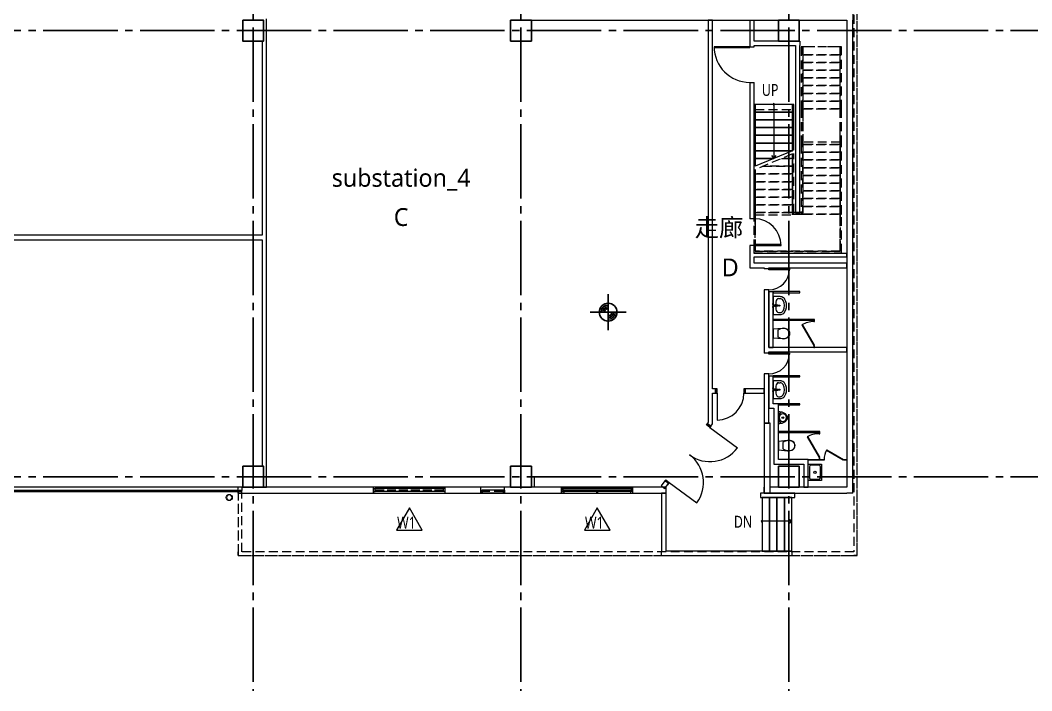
# Model space of a CAD drawing. Header units: millimetres. Extents: x -960 to 41501, y -1010 to 11880.
# Drawn here: x 23577 to 26976, y -720 to 1535 of the extents above; entities that cross this region are included whole.
import ezdxf
from ezdxf.enums import TextEntityAlignment as Align

# ---------------------------------------------------------------- set-up
doc = ezdxf.new("R2010")
doc.units = ezdxf.units.MM
doc.header["$LTSCALE"] = 100
for name, pattern in [('X-S-FAB-L10$0$COL-CEN-LIN', [3.25, 2.5, -0.25, 0.25, -0.25]), ('X-S-FAB-L10$0$HIDDEN', [0.4, 0.3, -0.1]), ('X-S-FAB-L10$0$JJP_虛線(退縮線、投影線、地下室範圍、非屬本工程、圖面分區)', [0.45, 0.3, -0.15]), ('X-S-FAB-L10$0$虛線', [0.846667, 0.423333, -0.423333])]:
    doc.linetypes.add(name, pattern=pattern)
for name, color, linetype in [('X-S-FAB-L10$0$0-DIM-INT', 8, 'Continuous'), ('X-S-FAB-L10$0$0-DIM-TXT', 8, 'Continuous'), ('X-S-FAB-L10$0$A-OBJE-MEP', 8, 'Continuous'), ('X-S-FAB-L10$0$A-OBJE-TOIL.3D', 8, 'Continuous'), ('X-S-FAB-L10$0$A-STRS', 8, 'Continuous'), ('X-S-FAB-L10$0$A-TEXT', 8, 'Continuous'), ('X-S-FAB-L10$0$A-WALL-EX', 8, 'Continuous'), ('X-S-FAB-L10$0$A-WALL-IN', 8, 'Continuous'), ('X-S-FAB-L10$0$A-WALL-IN.200K', 8, 'Continuous'), ('X-S-FAB-L10$0$A-WALL-IN.200K拆除', 8, 'Continuous'), ('X-S-FAB-L10$0$A-ZONE.200K', 8, 'Continuous'), ('X-S-FAB-L10$0$BLOCK', 8, 'Continuous'), ('X-S-FAB-L10$0$CCL', 8, 'X-S-FAB-L10$0$COL-CEN-LIN'), ('X-S-FAB-L10$0$COL-S', 8, 'Continuous'), ('X-S-FAB-L10$0$Door', 8, 'Continuous'), ('X-S-FAB-L10$0$S-WALL', 8, 'Continuous'), ('X-S-FAB-L10$0$W label', 8, 'Continuous'), ('X-S-FAB-L10$0$Window', 8, 'Continuous')]:
    doc.layers.add(name, color=color, linetype=linetype)
doc.styles.add('X-S-FAB-L10$0$CHINA', font='simplex.shx', dxfattribs={"width": 0.75, "bigfont": 'chineset.shx'})
doc.styles.add('X-S-FAB-L10$0$Standard', font='', dxfattribs={"width": 0.8})
doc.styles.add('X-S-FAB-L10$0$TG_NOTE_TEXT', font='simplex.shx', dxfattribs={"width": 0.75, "bigfont": 'chineset.shx'})
doc.styles.get('X-S-FAB-L10$0$Standard').set_extended_font_data('Microsoft JhengHei')

# ---------------------------------------------------------------- blocks, each defined once
blk = doc.blocks.new('X-S-FAB-L10$0$FAB2-L05')
at = {"layer": 'X-S-FAB-L10$0$CCL'}
for p, q in [((-1800, 11005), (-1800, 0)), ((-900, 11005), (-900, 0)), ((0, 11005), (0, 0)), ((-26880, 2220), (1210, 2220)), ((-26880, 720), (1210, 720))]:
    blk.add_line(p, q, dxfattribs=at)
at = {"layer": 'X-S-FAB-L10$0$COL-S'}
for points in [[(-1835, 2255), (-1765, 2255), (-1765, 2185), (-1835, 2185)], [(-935, 2255), (-865, 2255), (-865, 2185), (-935, 2185)], [(-35, 2255), (35, 2255), (35, 2185), (-35, 2185)], [(-1835, 755), (-1765, 755), (-1765, 685), (-1835, 685)], [(-935, 755), (-865, 755), (-865, 685), (-935, 685)], [(-35, 755), (35, 755), (35, 685), (-35, 685)]]:
    blk.add_lwpolyline(points, close=True, dxfattribs=at)
blk = doc.blocks.new('X-S-FAB-L10$0$substation_4__房間編號__42_1', base_point=(25222.7, 283.3))
at = {"layer": 'X-S-FAB-L10$0$A-ZONE.200K', "color": 154, "lineweight": 0, "style": 'X-S-FAB-L10$0$Standard'}
for tag, p in [('DUMMY_849', (25088.5, 1057.1)), ('ROOM_NAME', (24857.3, 1035)), ('DUMMY_850', (24831.4, 927.4)), ('DUMMY_851', (24857.3, 903.1))]:
    blk.add_attdef(tag, text='', height=60, dxfattribs=at).set_placement(p, align=Align.TOP_CENTER)
blk = doc.blocks.new('X-S-FAB-L10$0$走廊__房間編號__48_1', base_point=(25992.4, 536.3))
at = {"layer": 'X-S-FAB-L10$0$A-ZONE.200K', "color": 4, "lineweight": 0, "style": 'X-S-FAB-L10$0$Standard'}
for tag, p in [('DUMMY_849', (26041, 887.7)), ('ROOM_NAME', (25963.2, 867.8)), ('DUMMY_850', (25933.9, 757.9)), ('DUMMY_851', (25963.2, 733.6))]:
    blk.add_attdef(tag, text='', height=60, dxfattribs=at).set_placement(p, align=Align.TOP_CENTER)
blk = doc.blocks.new('X-S-FAB-L10$0$萬用門(22改)-REVISED[4]_1')
at = {"layer": 'X-S-FAB-L10$0$Door', "color": 4, "lineweight": 0}
for p, q in [((26029, 1446), (25909, 1446)), ((25909, 1446), (25909, 1443)), ((25909, 1443), (26029, 1443)), ((26029, 1443), (26029, 1446)), ((26029, 1446), (26044, 1446)), ((26029, 1326), (26044, 1326))]:
    blk.add_line(p, q, dxfattribs=at)
blk.add_arc((26029, 1446), 120, 180, 270, dxfattribs=at)
blk = doc.blocks.new('X-S-FAB-L10$0$萬用門(22改)-REVISED[5]_1')
at = {"layer": 'X-S-FAB-L10$0$Door', "color": 4, "lineweight": 0}
for p, q in [((26044, 867.5), (26029, 867.5)), ((26044, 777.5), (26029, 777.5)), ((26134, 780.5), (26044, 780.5)), ((26044, 780.5), (26044, 777.5)), ((26044, 777.5), (26134, 777.5)), ((26134, 777.5), (26134, 780.5))]:
    blk.add_line(p, q, dxfattribs=at)
blk.add_arc((26044, 777.5), 90, 0, 90, dxfattribs=at)
blk = doc.blocks.new('X-S-FAB-L10$0$萬用門(22改)-REVISED[6]_1')
at = {"layer": 'X-S-FAB-L10$0$Door', "color": 4, "lineweight": 0}
for p, q in [((26092.5, 698.5), (26077.5, 698.5)), ((26092.5, 698.5), (26162.5, 698.5)), ((26092.5, 695.5), (26092.5, 698.5)), ((26162.5, 695.5), (26092.5, 695.5)), ((26162.5, 698.5), (26162.5, 695.5)), ((26092.5, 628.5), (26077.5, 628.5))]:
    blk.add_line(p, q, dxfattribs=at)
blk.add_arc((26092.5, 698.5), 70, 270, 0, dxfattribs=at)
blk = doc.blocks.new('X-S-FAB-L10$0$萬用門(22改)-REVISED[7]_1')
at = {"layer": 'X-S-FAB-L10$0$Door', "color": 4, "lineweight": 0}
for p, q in [((26092.5, 415.5), (26077.5, 415.5)), ((26092.5, 415.5), (26162.5, 415.5)), ((26092.5, 412.5), (26092.5, 415.5)), ((26162.5, 412.5), (26092.5, 412.5)), ((26162.5, 415.5), (26162.5, 412.5)), ((26092.5, 345.5), (26077.5, 345.5))]:
    blk.add_line(p, q, dxfattribs=at)
blk.add_arc((26092.5, 415.5), 70, 270, 0, dxfattribs=at)
blk = doc.blocks.new('X-S-FAB-L10$0$2扇滑動窗 24[11]_1')
at = {"layer": 'X-S-FAB-L10$0$Window', "color": 8, "lineweight": 0}
for p, q in [((25396.25, -35), (25636.25, -35)), ((25396.25, -55), (25636.25, -55)), ((25513.75, -45), (25404.75, -45)), ((25404.75, -55), (25513.75, -55)), ((25627.75, -45), (25518.75, -45)), ((25518.75, -55), (25627.75, -55))]:
    blk.add_line(p, q, dxfattribs=at)
at = {"layer": 'X-S-FAB-L10$0$Window', "color": 1, "lineweight": 0}
for p, q in [((25396.25, -45), (25396.25, -35)), ((25396.25, -55), (25396.25, -45)), ((25396.25, -55), (25396.25, -45)), ((25636.25, -45), (25636.25, -35)), ((25636.25, -55), (25636.25, -45)), ((25636.25, -55), (25636.25, -45))]:
    blk.add_line(p, q, dxfattribs=at)
at = {"layer": 'X-S-FAB-L10$0$Window', "color": 4, "lineweight": 0}
for p, q in [((25404.75, -45), (25396.25, -45)), ((25396.25, -55), (25404.75, -55)), ((25404.75, -55), (25404.75, -45)), ((25518.75, -45), (25513.75, -45)), ((25513.75, -45), (25513.75, -55)), ((25518.75, -45), (25513.75, -45)), ((25513.75, -55), (25518.75, -55)), ((25513.75, -55), (25518.75, -55)), ((25518.75, -55), (25518.75, -45)), ((25636.25, -45), (25627.75, -45)), ((25627.75, -45), (25627.75, -55)), ((25627.75, -55), (25636.25, -55))]:
    blk.add_line(p, q, dxfattribs=at)
blk = doc.blocks.new('X-S-FAB-L10$0$通用_百葉窗[12]_1')
at = {"layer": 'X-S-FAB-L10$0$Window', "color": 12, "lineweight": 0}
for p, q in [((25125, -45), (25125, -55)), ((25125, -45), (25130, -45)), ((25125, -55), (25130, -55)), ((25200, -45), (25130, -45)), ((25130, -45), (25130, -55)), ((25200, -55), (25130, -55)), ((25200, -45), (25200, -55)), ((25205, -45), (25200, -45)), ((25205, -55), (25200, -55)), ((25205, -45), (25205, -55))]:
    blk.add_line(p, q, dxfattribs=at)
at = {"layer": 'X-S-FAB-L10$0$Window', "color": 12, "linetype": 'X-S-FAB-L10$0$JJP_虛線(退縮線、投影線、地下室範圍、非屬本工程、圖面分區)', "lineweight": 0}
blk.add_line((25200, -50), (25130, -50), dxfattribs=at)
blk = doc.blocks.new('X-S-FAB-L10$0$水標記 24[44]_1', base_point=(24885, -55))
at = {"layer": 'X-S-FAB-L10$0$W label', "color": 1, "lineweight": 0, "flags": 128}
blk.add_lwpolyline([(24841.7, -180), (24928.3, -180), (24885, -105)], close=True, dxfattribs=at)
at = {"layer": 'X-S-FAB-L10$0$W label', "color": 6, "lineweight": 0, "insert": (24843.8, -175), "char_height": 40, "attachment_point": 7, "style": 'X-S-FAB-L10$0$Standard'}
blk.add_mtext('\\A1;{\\pql;\\pt0;\\fMicrosoft JhengHei|b0|i0|c136|p34;W1\\fMicrosoft JhengHei|b0|i0|c136|p34;\\fMicrosoft JhengHei|b0|i0|c136|p34;\\fMicrosoft JhengHei|b0|i0|c136|p34;}', dxfattribs=at)
blk = doc.blocks.new('X-S-FAB-L10$0$通用_百葉窗[13]_1')
at = {"layer": 'X-S-FAB-L10$0$Window', "color": 1, "lineweight": 0}
for p, q in [((24765, -50), (24765, -40)), ((24765, -40), (24770, -40)), ((24765, -50), (24770, -50)), ((25000, -40), (24770, -40)), ((24770, -50), (24770, -40)), ((25000, -50), (24770, -50)), ((25000, -50), (25000, -40)), ((25005, -40), (25000, -40)), ((25005, -50), (25000, -50)), ((25005, -50), (25005, -40))]:
    blk.add_line(p, q, dxfattribs=at)
at = {"layer": 'X-S-FAB-L10$0$Window', "color": 1, "linetype": 'X-S-FAB-L10$0$HIDDEN', "lineweight": 0}
blk.add_line((25000, -45), (24770, -45), dxfattribs=at)
at = {"layer": 'X-S-FAB-L10$0$W label', "color": 1, "lineweight": 0}
blk.add_blockref('X-S-FAB-L10$0$水標記 24[44]_1', (24885, -55), dxfattribs=at)
blk = doc.blocks.new('X-S-FAB-L10$0$水標記 24[45]_1', base_point=(25516.2, -55))
at = {"layer": 'X-S-FAB-L10$0$W label', "color": 1, "lineweight": 0, "flags": 128}
blk.add_lwpolyline([(25472.9, -180), (25559.6, -180), (25516.2, -105)], close=True, dxfattribs=at)
at = {"layer": 'X-S-FAB-L10$0$W label', "color": 6, "lineweight": 0, "insert": (25475.1, -175), "char_height": 40, "attachment_point": 7, "style": 'X-S-FAB-L10$0$Standard'}
blk.add_mtext('\\A1;{\\pql;\\pt0;\\fMicrosoft JhengHei|b0|i0|c136|p34;W1\\fMicrosoft JhengHei|b0|i0|c136|p34;\\fMicrosoft JhengHei|b0|i0|c136|p34;\\fMicrosoft JhengHei|b0|i0|c136|p34;}', dxfattribs=at)
blk = doc.blocks.new('X-S-FAB-L10$0$通用_百葉窗[14]_1')
at = {"layer": 'X-S-FAB-L10$0$Window', "color": 1, "lineweight": 0}
for p, q in [((25396.25, -50), (25396.25, -40)), ((25396.25, -40), (25401.25, -40)), ((25396.25, -50), (25401.25, -50)), ((25631.25, -40), (25401.25, -40)), ((25401.25, -50), (25401.25, -40)), ((25631.25, -50), (25401.25, -50)), ((25631.25, -50), (25631.25, -40)), ((25636.25, -40), (25631.25, -40)), ((25636.25, -50), (25631.25, -50)), ((25636.25, -50), (25636.25, -40))]:
    blk.add_line(p, q, dxfattribs=at)
at = {"layer": 'X-S-FAB-L10$0$Window', "color": 1, "linetype": 'X-S-FAB-L10$0$HIDDEN', "lineweight": 0}
blk.add_line((25631.25, -45), (25401.25, -45), dxfattribs=at)
at = {"layer": 'X-S-FAB-L10$0$W label', "color": 1, "lineweight": 0}
blk.add_blockref('X-S-FAB-L10$0$水標記 24[45]_1', (25516.25, -55), dxfattribs=at)
blk = doc.blocks.new('X-S-FAB-L10$0$金屬雙門 24[48]_1')
at = {"layer": 'X-S-FAB-L10$0$Door', "lineweight": 0}
for p, q in [((25883.1, 174.4), (25886, 178.5)), ((25895.1, 165.5), (25883.1, 174.4)), ((25886, 178.5), (25888.6, 181.9)), ((25886, 178.5), (25888.6, 181.9)), ((25886, 178.5), (25898.1, 169.5)), ((25898.1, 169.5), (25886, 178.5)), ((25898.1, 169.5), (25886, 178.5)), ((25898.1, 169.5), (25900.6, 173)), ((25898.1, 169.5), (25900.6, 173)), ((25898.1, 169.5), (25895.1, 165.5)), ((25895.1, 165.5), (25987.6, 97.1)), ((25743.3, -14.5), (25740.8, -18)), ((25743.3, -14.5), (25740.8, -18)), ((25743.3, -14.5), (25746.3, -10.5)), ((25755.4, -23.4), (25743.3, -14.5)), ((25755.4, -23.4), (25743.3, -14.5)), ((25755.4, -23.4), (25743.3, -14.5)), ((25746.3, -10.5), (25758.4, -19.4)), ((25755.4, -23.4), (25752.8, -26.9)), ((25755.4, -23.4), (25752.8, -26.9)), ((25758.4, -19.4), (25755.4, -23.4)), ((25758.4, -19.4), (25850.8, -87.8))]:
    blk.add_line(p, q, dxfattribs=at)
for centre, start, end in [((25895.1, 165.5), 233.5158, 323.5158), ((25758.4, -19.4), 323.5158, 53.5158)]:
    blk.add_arc(centre, 115, start, end, dxfattribs=at)
blk = doc.blocks.new('X-S-FAB-L10')
at = {"layer": 'X-S-FAB-L10$0$0-DIM-INT'}
for p, q in [((25553, 613.2), (25553, 493.2)), ((25493, 553.2), (25613, 553.2))]:
    blk.add_line(p, q, dxfattribs=at)
blk.add_circle((25553, 553.2), 30, dxfattribs=at)
for radius, start, end in [(24, 90, 180), (18, 90, 180), (12, 90, 180), (24, 270, 0), (18, 270, 0), (12, 270, 0)]:
    blk.add_arc((25553, 553.2), radius, start, end, dxfattribs=at)
at = {"layer": 'X-S-FAB-L10$0$A-OBJE-MEP', "lineweight": 0, "flags": 128}
blk.add_lwpolyline([(24289.5, -70, 1), (24270.5, -70, 1)], format="xyb", close=True, dxfattribs=at)
at = {"layer": 'X-S-FAB-L10$0$A-OBJE-MEP', "lineweight": 0}
blk.add_circle((24280, -70), 10, dxfattribs=at)
at = {"layer": 'X-S-FAB-L10$0$A-OBJE-TOIL.3D', "lineweight": 0}
for p, q in [((26116.7, 587.4), (26116.7, 563.6)), ((26125.8, 599), (26130.4, 599)), ((26115.7, 576.9), (26117.2, 576.9)), ((26115.7, 574.1), (26115.7, 576.9)), ((26117.2, 574.1), (26115.7, 574.1)), ((26125.8, 552), (26130.4, 552)), ((26122.6, 492.4), (26122.6, 481.5)), ((26122.6, 481.5), (26122.6, 470.6)), ((26125.8, 316), (26130.4, 316)), ((26115.7, 293.9), (26117.2, 293.9)), ((26115.7, 291.1), (26115.7, 293.9)), ((26117.2, 291.1), (26115.7, 291.1)), ((26116.7, 304.4), (26116.7, 280.6)), ((26125.8, 269), (26130.4, 269)), ((26140.1, 115.4), (26140.1, 104.5)), ((26140.1, 104.5), (26140.1, 93.6)), ((26261, 38.5), (26234, 38.5)), ((26229, 33.5), (26229, -3.5)), ((26266, -3.5), (26266, 33.5)), ((26234, -8.5), (26261, -8.5))]:
    blk.add_line(p, q, dxfattribs=at)
at = {"layer": 'X-S-FAB-L10$0$A-OBJE-TOIL.3D', "lineweight": 0, "flags": 128}
for points in [[(26092.5, 622.5), (26107.5, 622.5)], [(26092.5, 622.5), (26092.5, 434.5)], [(26107.5, 434.5), (26107.5, 622.5)], [(26092.5, 434.5), (26107.5, 434.5)], [(26092.5, 339.5), (26107.5, 339.5)], [(26092.5, 339.5), (26092.5, 230.5)], [(26107.5, 245.5), (26107.5, 339.5)], [(26110, 245.5), (26107.5, 245.5)], [(26125, 245.5), (26110, 245.5)], [(26125, 57.5), (26125, 245.5)], [(26092.5, 230.5), (26107.5, 230.5)], [(26107.5, 230.5), (26110, 230.5)], [(26110, 230.5), (26110, 42.5)], [(26110, 42.5), (26125, 42.5)], [(26210, 57.5), (26125, 57.5)], [(26125, 42.5), (26210, 42.5)], [(26225, 57.5), (26210, 57.5)], [(26210, 42.5), (26210, -35)], [(26225, -35), (26225, 57.5)], [(26210, -35), (26225, -35)]]:
    blk.add_lwpolyline(points, dxfattribs=at)
for points in [[(26107.5, 622.5), (26107.5, 618.5), (26197.5, 618.5), (26197.5, 622.5)], [(26107.5, 579.2), (26107.5, 581.9), (26105.5, 581.9), (26105.5, 579.2)], [(26107.5, 545.5), (26130.4, 545.5), (26133.8, 545.8), (26137, 546.6), (26140.1, 548.1), (26142.8, 549.9), (26145.2, 552.3), (26147.1, 555), (26150, 561.5), (26151.9, 568.4), (26152.5, 575.5), (26151.9, 582.6), (26150, 589.5), (26147.1, 596), (26145.2, 598.7), (26142.8, 601.1), (26140.1, 602.9), (26137, 604.4), (26133.8, 605.2), (26130.4, 605.5), (26107.5, 605.5)], [(26107.5, 569.2), (26107.5, 571.9), (26105.5, 571.9), (26105.5, 569.2)], [(26107.5, 528.5), (26107.5, 526), (26244, 526), (26244, 528.5)], [(26246.2, 442.8), (26206.2, 512), (26204, 510.8), (26244, 441.5)], [(26246.5, 528.5), (26244, 528.5), (26244, 521.5), (26246.5, 521.5)], [(26147.2, 464.6), (26151.5, 465.8), (26155.6, 467.7), (26158.9, 470.3), (26161.4, 473.6), (26163, 477.4), (26163.5, 481.5), (26163, 485.6), (26161.4, 489.4), (26158.9, 492.7), (26155.6, 495.3), (26151.5, 497.2), (26147.2, 498.4), (26142.7, 499), (26138.2, 498.8), (26107.5, 495.6), (26107.5, 467.4), (26138.2, 464.2), (26142.7, 464)], [(26107.5, 493.8), (26107.5, 469.2), (26108, 469.2), (26108, 493.8)], [(26246.5, 441.5), (26244, 441.5), (26244, 434.5), (26246.5, 434.5)], [(26107.5, 339.5), (26107.5, 335.5), (26197.5, 335.5), (26197.5, 339.5)], [(26107.5, 262.5), (26130.4, 262.5), (26133.8, 262.8), (26137, 263.6), (26140.1, 265.1), (26142.8, 266.9), (26145.2, 269.3), (26147.1, 272), (26150.1, 278.5), (26151.9, 285.4), (26152.5, 292.5), (26151.9, 299.6), (26150.1, 306.5), (26147.1, 313), (26145.2, 315.7), (26142.8, 318.1), (26140.1, 319.9), (26137, 321.4), (26133.8, 322.2), (26130.4, 322.5), (26107.5, 322.5)], [(26107.5, 296.2), (26107.5, 298.9), (26105.5, 298.9), (26105.5, 296.2)], [(26107.5, 286.2), (26107.5, 288.9), (26105.5, 288.9), (26105.5, 286.2)], [(26125, 245.5), (26125, 241.5), (26197.5, 241.5), (26197.5, 245.5)], [(26125, 178.5), (26130.3, 178.8), (26135.4, 179.7), (26140.2, 181.2), (26144.6, 183.2), (26148.4, 185.6), (26151.4, 188.5), (26153.7, 191.7), (26155, 195), (26155.5, 198.5), (26155, 202), (26153.7, 205.3), (26151.4, 208.5), (26148.4, 211.4), (26144.6, 213.8), (26140.2, 215.8), (26135.4, 217.3), (26130.3, 218.2), (26125, 218.5), (26125, 198.5)], [(26125, 151.5), (26125, 149), (26261.5, 149), (26261.5, 151.5)], [(26264, 151.5), (26261.5, 151.5), (26261.5, 144.5), (26264, 144.5)], [(26164.7, 87.6), (26169, 88.8), (26173.1, 90.7), (26176.4, 93.3), (26178.9, 96.6), (26180.5, 100.4), (26181, 104.5), (26180.5, 108.6), (26178.9, 112.4), (26176.4, 115.7), (26173.1, 118.3), (26169, 120.2), (26164.7, 121.4), (26160.2, 122), (26155.7, 121.8), (26125, 118.6), (26125, 90.4), (26155.7, 87.2), (26160.2, 87)], [(26125, 116.8), (26125, 92.2), (26125.5, 92.2), (26125.5, 116.8)], [(26263.7, 65.8), (26223.7, 135), (26221.5, 133.8), (26261.5, 64.5)], [(26342.4, 55.3), (26286.2, 87.8), (26287.4, 90), (26343.7, 57.5)], [(26225, 55), (26225, 57.5), (26278.7, 57.5), (26278.7, 55)], [(26270, 42.5), (26270, -12.5), (26225, -12.5), (26225, 42.5)], [(26264, 64.5), (26261.5, 64.5), (26261.5, 57.5), (26264, 57.5)], [(26343.7, 55), (26343.7, 57.5), (26355, 57.5), (26355, 55)]]:
    blk.add_lwpolyline(points, close=True, dxfattribs=at)
for points in [[(26113.2, 573), (26117.4, 573.4, 0.12102), (26118.4, 573.7), (26123.7, 574.4, 0.882566), (26123.7, 576.6), (26118.4, 577.3, 0.12102), (26117.4, 577.6), (26113.2, 578, 1)], [(26113.2, 290), (26117.4, 290.4, 0.12102), (26118.4, 290.7), (26123.7, 291.4, 0.882566), (26123.7, 293.6), (26118.4, 294.3, 0.12102), (26117.4, 294.6), (26113.2, 295, 1)]]:
    blk.add_lwpolyline(points, format="xyb", close=True, dxfattribs=at)
at = {"layer": 'X-S-FAB-L10$0$A-OBJE-TOIL.3D', "lineweight": 0}
for centre, radius in [((26128.2, 575.5), 1.75), ((26128.2, 292.5), 1.75), ((26140, 198.5), 3), ((26247.5, 15), 4)]:
    blk.add_circle(centre, radius, dxfattribs=at)
for centre, radius, start, end in [((26117.2, 575.5), 1.36, 270, 90), ((26117.2, 575.5), 2.11, 302.771, 57.229), ((26244, 441.5), 80, 90, 120), ((26117.2, 292.5), 1.36, 270, 90), ((26117.2, 292.5), 2.11, 302.771, 57.229), ((26160, 198.5), 33, 154.5419, 179.9944), ((26136.5, 209.7), 7, 79.1799, 154.5419), ((26160, 198.5), 33, 179.9944, 205.447), ((26136.5, 187.3), 7, 205.447, 280.809), ((26261.5, 64.5), 80, 90, 120), ((26343.7, 57.5), 65, 150, 180), ((26234, 33.5), 5, 90, 180), ((26261, 33.5), 5, 0, 90), ((26234, -3.5), 5, 180, 270), ((26261, -3.5), 5, 270, 0)]:
    blk.add_arc(centre, radius, start, end, dxfattribs=at)
for centre, major_axis, ratio, start_param, end_param in [((26125.8, 587.4), (0, 11.6), 0.783646, 0, 1.570796), ((26130.4, 587.4), (12.1, 0), 0.956522, 0.496975, 1.570796), ((26107.5, 575.5), (38.2, 0), 0.956522, 5.78621, 6.78016), ((26125.8, 563.6), (0, 11.6), 0.783646, 1.570796, 3.141593), ((26130.4, 563.6), (12.1, 0), 0.956522, 4.712389, 5.78621), ((26141.4, 455.7), (0, 42.5), 0.875546, 6.259567, 6.812588), ((26143.6, 472.6), (0, 25.7), 0.875546, 5.438324, 6.338913), ((26150.6, 481.4), (0, 13.9), 0.875546, 4.71825, 5.344894), ((26150.6, 481.6), (0, 13.9), 0.875546, 4.079884, 4.706528), ((26141.4, 507.3), (0, 42.5), 0.875546, 2.612188, 3.165208), ((26143.6, 490.4), (0, 25.7), 0.875546, 3.085861, 3.98645), ((26125.8, 304.4), (0, 11.6), 0.783646, 0, 1.570796), ((26130.4, 304.4), (12.1, 0), 0.956522, 0.496975, 1.570796), ((26107.5, 292.5), (38.2, 0), 0.956522, 5.78621, 6.78016), ((26125.8, 280.6), (0, 11.6), 0.783646, 1.570796, 3.141593), ((26130.4, 280.6), (12.1, 0), 0.956522, 4.712389, 5.78621), ((26158.9, 78.7), (0, 42.5), 0.875546, 6.259567, 6.812588), ((26161.1, 95.6), (0, 25.7), 0.875546, 5.438324, 6.338913), ((26168.1, 104.4), (0, 13.9), 0.875546, 4.71825, 5.344894), ((26168.1, 104.6), (0, 13.9), 0.875546, 4.079884, 4.706528), ((26158.9, 130.3), (0, 42.5), 0.875546, 2.612188, 3.165208), ((26161.1, 113.4), (0, 25.7), 0.875546, 3.085861, 3.98645)]:
    blk.add_ellipse(centre, major_axis=major_axis, ratio=ratio, start_param=start_param, end_param=end_param, dxfattribs=at)
blk.add_ellipse((26140, 198.5), major_axis=(0, 14.5), ratio=0.772414, dxfattribs=at)
at = {"layer": 'X-S-FAB-L10$0$A-STRS', "linetype": 'X-S-FAB-L10$0$JJP_虛線(退縮線、投影線、地下室範圍、非屬本工程、圖面分區)', "lineweight": 0}
for p, q in [((26207, 1445), (26202, 1445)), ((26202, 1445), (26202, 1237)), ((26207, 1237), (26207, 1445)), ((26332, 1445), (26207, 1445)), ((26207, 1445), (26207, 1419)), ((26337, 1445), (26332, 1445)), ((26332, 1445), (26332, 1237)), ((26332, 1419), (26332, 1445)), ((26337, 1237), (26337, 1445)), ((26207, 1419), (26332, 1419)), ((26332, 1419), (26207, 1419)), ((26207, 1419), (26207, 1393)), ((26207, 1419), (26332, 1419)), ((26332, 1393), (26332, 1419)), ((26207, 1393), (26332, 1393)), ((26332, 1393), (26207, 1393)), ((26207, 1393), (26207, 1367)), ((26207, 1393), (26332, 1393)), ((26207, 1367), (26332, 1367)), ((26332, 1367), (26207, 1367)), ((26207, 1367), (26207, 1341)), ((26207, 1367), (26332, 1367)), ((26332, 1367), (26332, 1393)), ((26332, 1341), (26332, 1367)), ((26207, 1341), (26332, 1341)), ((26332, 1341), (26207, 1341)), ((26207, 1341), (26207, 1315)), ((26207, 1341), (26332, 1341)), ((26332, 1315), (26332, 1341)), ((26207, 1315), (26332, 1315)), ((26332, 1315), (26207, 1315)), ((26207, 1315), (26207, 1289)), ((26207, 1315), (26332, 1315)), ((26332, 1289), (26332, 1315)), ((26207, 1289), (26332, 1289)), ((26332, 1289), (26207, 1289)), ((26207, 1289), (26207, 1263)), ((26207, 1289), (26332, 1289)), ((26207, 1263), (26332, 1263)), ((26207, 1263), (26207, 1237)), ((26332, 1263), (26207, 1263)), ((26207, 1263), (26332, 1263)), ((26332, 1263), (26332, 1289)), ((26332, 1237), (26332, 1263)), ((26047, 1234.6), (26172, 1234.6)), ((26207, 1237), (26202, 1237)), ((26202, 1237), (26202, 1117)), ((26202, 1237), (26207, 1237)), ((26207, 1117), (26207, 1237)), ((26207, 1237), (26332, 1237)), ((26207, 1237), (26332, 1237)), ((26207, 1237), (26332, 1237)), ((26207, 1237), (26207, 1117)), ((26332, 1237), (26207, 1237)), ((26207, 1237), (26332, 1237)), ((26337, 1237), (26332, 1237)), ((26332, 1237), (26332, 1117)), ((26332, 1237), (26337, 1237)), ((26332, 1117), (26332, 1237)), ((26337, 1117), (26337, 1237)), ((26332, 1124.8), (26207, 1124.8)), ((26207, 1117), (26202, 1117)), ((26202, 1117), (26202, 883)), ((26202, 1117), (26207, 1117)), ((26207, 883), (26207, 1117)), ((26207, 1117), (26332, 1117)), ((26207, 1117), (26332, 1117)), ((26207, 1117), (26332, 1117)), ((26332, 1117), (26207, 1117)), ((26207, 1117), (26207, 1091)), ((26207, 1117), (26332, 1117)), ((26207, 1091), (26332, 1091)), ((26332, 1091), (26207, 1091)), ((26207, 1091), (26207, 1065)), ((26207, 1091), (26332, 1091)), ((26337, 1117), (26332, 1117)), ((26332, 1117), (26332, 883)), ((26332, 1117), (26337, 1117)), ((26332, 1091), (26332, 1117)), ((26332, 1065), (26332, 1091)), ((26337, 883), (26337, 1117)), ((26172, 1085.2), (26047, 1033.2)), ((26172, 1070), (26135.5, 1070)), ((26135.5, 1070), (26172, 1070)), ((26172, 1070), (26135.5, 1070)), ((26172, 1085.2), (26172, 888)), ((26172, 1070), (26172, 1085.2)), ((26172, 1044), (26172, 1070)), ((26177, 888), (26177, 1087.2)), ((26207, 1065), (26332, 1065)), ((26332, 1065), (26207, 1065)), ((26207, 1065), (26207, 1039)), ((26207, 1065), (26332, 1065)), ((26332, 1039), (26332, 1065)), ((26042, 1031.1), (26042, 888)), ((26047, 888), (26047, 1033.2)), ((26047, 1033.2), (26047, 1018)), ((26172, 1044), (26073, 1044)), ((26073, 1044), (26172, 1044)), ((26172, 1044), (26073, 1044)), ((26172, 1018), (26172, 1044)), ((26207, 1039), (26332, 1039)), ((26332, 1039), (26207, 1039)), ((26207, 1039), (26207, 1013)), ((26207, 1039), (26332, 1039)), ((26332, 1013), (26332, 1039)), ((26172, 1018), (26047, 1018)), ((26047, 1018), (26172, 1018)), ((26172, 1018), (26047, 1018)), ((26047, 1018), (26047, 992)), ((26172, 992), (26047, 992)), ((26047, 992), (26172, 992)), ((26172, 992), (26047, 992)), ((26047, 992), (26047, 966)), ((26172, 992), (26172, 1018)), ((26172, 966), (26172, 992)), ((26207, 1013), (26332, 1013)), ((26332, 1013), (26207, 1013)), ((26207, 1013), (26207, 987)), ((26207, 1013), (26332, 1013)), ((26207, 987), (26332, 987)), ((26332, 987), (26207, 987)), ((26207, 987), (26207, 961)), ((26207, 987), (26332, 987)), ((26332, 987), (26332, 1013)), ((26332, 961), (26332, 987)), ((26172, 966), (26047, 966)), ((26047, 966), (26172, 966)), ((26172, 966), (26047, 966)), ((26047, 966), (26047, 940)), ((26172, 940), (26172, 966)), ((26207, 961), (26332, 961)), ((26332, 961), (26207, 961)), ((26207, 961), (26207, 935)), ((26207, 961), (26332, 961)), ((26332, 935), (26332, 961)), ((26172, 940), (26047, 940)), ((26047, 940), (26172, 940)), ((26172, 940), (26047, 940)), ((26047, 940), (26047, 914)), ((26172, 914), (26172, 940)), ((26207, 935), (26332, 935)), ((26332, 935), (26207, 935)), ((26207, 935), (26207, 909)), ((26207, 935), (26332, 935)), ((26332, 909), (26332, 935)), ((26042, 888), (26047, 888)), ((26042, 888), (26042, 753)), ((26047, 888), (26042, 888)), ((26172, 914), (26047, 914)), ((26047, 914), (26172, 914)), ((26172, 914), (26047, 914)), ((26047, 914), (26047, 888)), ((26047, 758), (26047, 888)), ((26172, 888), (26047, 888)), ((26172, 888), (26047, 888)), ((26172, 888), (26047, 888)), ((26047, 888), (26172, 888)), ((26172, 888), (26047, 888)), ((26047, 888), (26047, 758)), ((26172, 888), (26172, 914)), ((26172, 888), (26177, 888)), ((26172, 888), (26172, 883)), ((26177, 888), (26172, 888)), ((26172, 883), (26172, 888)), ((26207, 888), (26177, 888)), ((26207, 909), (26332, 909)), ((26207, 909), (26207, 883)), ((26332, 909), (26207, 909)), ((26207, 909), (26332, 909)), ((26207, 883), (26207, 888)), ((26332, 883), (26332, 909)), ((26047, 880.2), (26172, 880.2)), ((26172, 883), (26207, 883)), ((26172, 880.2), (26172, 883)), ((26207, 883), (26172, 883)), ((26202, 883), (26207, 883)), ((26207, 883), (26332, 883)), ((26207, 883), (26332, 883)), ((26207, 883), (26332, 883)), ((26332, 883), (26207, 883)), ((26207, 883), (26332, 883)), ((26337, 883), (26332, 883)), ((26332, 883), (26332, 758)), ((26332, 883), (26337, 883)), ((26332, 758), (26332, 883)), ((26337, 753), (26337, 883)), ((26042, 753), (26337, 753)), ((26332, 758), (26047, 758)), ((26047, 758), (26332, 758))]:
    blk.add_line(p, q, dxfattribs=at)
at = {"layer": 'X-S-FAB-L10$0$A-STRS', "linetype": 'X-S-FAB-L10$0$虛線', "lineweight": 0}
for p, q in [((26332, 1445), (26207, 1445)), ((26207, 1445), (26207, 1237)), ((26332, 1237), (26332, 1445)), ((26207, 1237), (26207, 1124.8)), ((26332, 1124.8), (26332, 1237)), ((26207, 1124.8), (26207, 1117)), ((26332, 1117), (26332, 1124.8)), ((26207, 1117), (26207, 883)), ((26332, 883), (26332, 1117)), ((26172, 888), (26172, 1085.2)), ((26047, 1033.2), (26047, 888)), ((26047, 888), (26047, 880.2)), ((26172, 883), (26172, 888)), ((26047, 880.2), (26047, 758)), ((26207, 883), (26172, 883)), ((26332, 758), (26332, 883)), ((26047, 758), (26332, 758))]:
    blk.add_line(p, q, dxfattribs=at)
at = {"layer": 'X-S-FAB-L10$0$A-STRS', "lineweight": 0}
for p, q in [((26042, 1252), (26042, 1041.9)), ((26047, 1252), (26042, 1252)), ((26047, 1044), (26047, 1252)), ((26047, 1252), (26047, 1044)), ((26172, 1252), (26047, 1252)), ((26172, 1252), (26047, 1252)), ((26047, 1252), (26047, 1226)), ((26172, 1226), (26047, 1226)), ((26047, 1226), (26172, 1226)), ((26172, 1226), (26047, 1226)), ((26047, 1226), (26047, 1200)), ((26109.5, 1252), (26109.5, 1226)), ((26109.5, 1226), (26109.5, 1070)), ((26172, 1252), (26172, 1096)), ((26177, 1252), (26172, 1252)), ((26172, 1096), (26172, 1252)), ((26172, 1226), (26172, 1252)), ((26172, 1200), (26172, 1226)), ((26177, 1098.1), (26177, 1252)), ((26172, 1200), (26047, 1200)), ((26047, 1200), (26172, 1200)), ((26172, 1200), (26047, 1200)), ((26047, 1200), (26047, 1174)), ((26172, 1174), (26172, 1200)), ((26172, 1174), (26047, 1174)), ((26047, 1174), (26172, 1174)), ((26172, 1174), (26047, 1174)), ((26047, 1174), (26047, 1148)), ((26172, 1148), (26172, 1174)), ((26172, 1148), (26047, 1148)), ((26047, 1148), (26172, 1148)), ((26172, 1148), (26047, 1148)), ((26047, 1148), (26047, 1122)), ((26172, 1122), (26047, 1122)), ((26047, 1122), (26172, 1122)), ((26172, 1122), (26047, 1122)), ((26047, 1122), (26047, 1096)), ((26172, 1122), (26172, 1148)), ((26172, 1096), (26172, 1122)), ((26172, 1096), (26047, 1096)), ((26047, 1096), (26172, 1096)), ((26172, 1096), (26047, 1096)), ((26047, 1096), (26047, 1070)), ((26172, 1096), (26047, 1044)), ((26109.5, 1070), (26047, 1070)), ((26047, 1070), (26109.5, 1070)), ((26109.5, 1070), (26047, 1070)), ((26047, 1070), (26047, 1044)), ((26102, 1080), (26109.5, 1070)), ((26109.5, 1070), (26117, 1080)), ((26095, -70), (26070, -70)), ((26070, -70), (26070, -250)), ((26120, -70), (26095, -70)), ((26095, -70), (26095, -250)), ((26095, -250), (26095, -70)), ((26145, -70), (26120, -70)), ((26120, -70), (26120, -250)), ((26120, -250), (26120, -70)), ((26170, -70), (26145, -70)), ((26145, -70), (26145, -250)), ((26145, -250), (26145, -70)), ((26170, -250), (26170, -70)), ((26095, -150), (26070, -150)), ((26145, -150), (26095, -150)), ((26170, -150), (26145, -150)), ((26170, -150), (26160, -142.5)), ((26160, -157.5), (26170, -150)), ((26070, -250), (26095, -250)), ((26095, -250), (26120, -250)), ((26120, -250), (26145, -250)), ((26145, -250), (26170, -250))]:
    blk.add_line(p, q, dxfattribs=at)
at = {"layer": 'X-S-FAB-L10$0$A-STRS', "lineweight": 0, "flags": 128}
for points in [[(26107, 1252, 1), (26112, 1252, 1)], [(26070, -152.5, 1), (26070, -147.5, 1)]]:
    blk.add_lwpolyline(points, format="xyb", close=True, dxfattribs=at)
at = {"layer": 'X-S-FAB-L10$0$A-WALL-EX', "linetype": 'X-S-FAB-L10$0$JJP_虛線(退縮線、投影線、地下室範圍、非屬本工程、圖面分區)', "lineweight": 0}
for p, q in [((26390, -253), (26390, 3038)), ((24310, -46.5), (24310, -253)), ((24322, -50), (24322, -46.5)), ((24310, -253), (24310, -265)), ((24310, -265), (24322, -265)), ((24322, -265), (26378, -265)), ((26378, -265), (26390, -265)), ((26390, -265), (26390, -253))]:
    blk.add_line(p, q, dxfattribs=at)
at = {"layer": 'X-S-FAB-L10$0$A-WALL-EX', "lineweight": 0}
for p, q in [((24310, -46.5), (18505, -46.5)), ((24310, -50), (24322, -50)), ((24310, -50), (24322, -50)), ((24322, -46.5), (24312.8, -46.5)), ((24765, -55), (24765, -35)), ((25005, -35), (24765, -35)), ((24765, -55), (25005, -55)), ((25005, -55), (25005, -35)), ((25125, -55), (25125, -35)), ((25205, -35), (25125, -35)), ((25125, -55), (25205, -55)), ((25205, -55), (25205, -35)), ((25636.2, -35), (25396.2, -35)), ((25396.2, -55), (25636.2, -55)), ((25747.5, -55), (25747.5, -35)), ((26077.5, -55), (26077.5, -35))]:
    blk.add_line(p, q, dxfattribs=at)
at = {"layer": 'X-S-FAB-L10$0$A-WALL-EX', "linetype": 'X-S-FAB-L10$0$JJP_虛線(退縮線、投影線、地下室範圍、非屬本工程、圖面分區)', "lineweight": 0, "flags": 128}
for points in [[(26378, 3038), (26378, -253)], [(26378, 3038), (26378, -253)], [(26390, -265), (26390, 3050)], [(26390, -265), (26390, 3038)], [(24310, -46.5), (24322, -46.5)], [(24310, -46.5), (24310, -46.5)], [(24310, -46.5), (24322, -46.5)], [(24310, -46.5), (24310, -265)], [(24310, -50), (24310, -253)], [(24322, -253), (24322, -46.5)], [(24322, -253), (24322, -46.5)], [(24310, -265), (24310, -253)], [(24310, -265), (26378, -265)], [(24310, -265), (24310, -265)], [(24310, -265), (26390, -265)], [(26378, -253), (24322, -253)], [(26378, -253), (24322, -253)], [(26390, -265), (26378, -265)], [(26390, -265), (26390, -265)]]:
    blk.add_lwpolyline(points, dxfattribs=at)
at = {"layer": 'X-S-FAB-L10$0$A-WALL-EX', "lineweight": 0, "flags": 128}
for points in [[(25305, 1535), (26125, 1535)], [(26195, 1535), (26355, 1535)], [(26355, 1535), (26355, -35)], [(26375, 1555), (26375, 1535)], [(26375, -55), (26375, 1535)], [(24310, -35), (18505, -35)], [(18505, -50), (24310, -50)], [(18505, -50), (24310, -50)], [(18505, -50), (24310, -50)], [(18505, -50), (24310, -50)], [(18505, -50), (24310, -50)], [(18505, -50), (24310, -50)], [(18505, -50), (24310, -50)], [(18505, -50), (24310, -50)], [(24310, -46.5), (24310, -35)], [(24325, -35), (24310, -35)], [(24310, -55), (24310, -35)], [(24310, -55), (24765, -55)], [(24322, -35), (24322, -46.5)], [(24765, -35), (24395, -35)], [(25125, -35), (25005, -35)], [(25005, -55), (25125, -55)], [(25225, -35), (25205, -35)], [(25205, -55), (25396.2, -55)], [(25396.2, -35), (25295, -35)], [(25746.8, -35), (25636.2, -35)], [(25636.2, -55), (25747.5, -55)], [(25732.5, -55), (25732.5, -250)], [(25747.5, -55), (25732.5, -55)], [(25747.5, -250), (25747.5, -55)], [(26180, -55), (26065, -55)], [(26065, -55), (26065, -70)], [(26077.5, -55), (26355, -55)], [(26125, -35), (26097.5, -35)], [(26180, -70), (26180, -55)], [(26355, -35), (26195, -35)], [(26375, -55), (26355, -55)], [(26065, -70), (26180, -70)], [(25732.5, -265), (25732.5, -250)], [(25732.5, -265), (26170, -265)], [(26170, -250), (25747.5, -250)], [(26170, -250), (26170, -265)]]:
    blk.add_lwpolyline(points, dxfattribs=at)
at = {"layer": 'X-S-FAB-L10$0$A-WALL-IN', "lineweight": 0}
for p, q in [((24405, -35), (24405, 1540)), ((24390, 1465), (24390, 811.8)), ((26029, 1446), (26044, 1446)), ((26029, 1326), (26044, 1326)), ((26044, 867.5), (26029, 867.5)), ((22455, 796.8), (24390, 796.8)), ((24390, 811.8), (22470, 811.8)), ((24390, 796.8), (24390, 35)), ((26044, 777.5), (26029, 777.5)), ((26092.5, 698.5), (26077.5, 698.5)), ((26092.5, 628.5), (26077.5, 628.5)), ((26092.5, 415.5), (26077.5, 415.5)), ((26092.5, 345.5), (26077.5, 345.5)), ((24395, -35), (24405, -35))]:
    blk.add_line(p, q, dxfattribs=at)
at = {"layer": 'X-S-FAB-L10$0$A-WALL-IN', "lineweight": 0, "flags": 128}
for points in [[(26029, 1535), (26029, 1446)], [(26029, 1535), (26044, 1535)], [(26044, 1465), (26044, 1535)], [(26125, 1465), (26044, 1465)], [(26197, 1465), (26195, 1465)], [(26197, 1465), (26197, 1450)], [(26044, 1446), (26044, 1450)], [(26044, 1450), (26182, 1450)], [(26182, 1450), (26182, 888)], [(26197, 888), (26197, 1450)], [(26029, 1326), (26029, 867.5)], [(26044, 867.5), (26044, 1326)], [(26182, 888), (26197, 888)], [(26029, 777.5), (26029, 702.5)], [(26044, 750), (26044, 777.5)], [(26355, 750), (26044, 750)], [(26355, 738.8), (26355, 750)], [(26044, 717.5), (26044, 738.8)], [(26044, 738.8), (26355, 738.8)], [(26355, 717.5), (26044, 717.5)], [(26355, 702.5), (26355, 717.5)], [(26029, 702.5), (26044, 702.5)], [(26044, 702.5), (26077.5, 702.5)], [(26077.5, 702.5), (26077.5, 698.5)], [(26092.5, 702.5), (26355, 702.5)], [(26092.5, 698.5), (26092.5, 702.5)], [(26077.5, 628.5), (26077.5, 415.5)], [(26092.5, 434.5), (26092.5, 628.5)], [(26355, 434.5), (26092.5, 434.5)], [(26092.5, 415.5), (26092.5, 419.5)], [(26092.5, 419.5), (26355, 419.5)], [(26355, 419.5), (26355, 434.5)], [(26077.5, 345.5), (26077.5, 180)], [(26092.5, 180), (26092.5, 345.5)], [(26097.5, 180), (26077.5, 180)], [(26077.5, 180), (26077.5, -35)], [(26077.5, 180), (26092.5, 180)], [(26097.5, -35), (26097.5, 180)], [(25305, 0), (25295, 0)], [(25305, -35), (25305, 0)]]:
    blk.add_lwpolyline(points, dxfattribs=at)
at = {"layer": 'X-S-FAB-L10$0$A-WALL-IN.200K', "lineweight": 0}
for p, q in [((25889, 1535), (25889, 182.5)), ((25904, 1535), (25889, 1535)), ((25904, 295.5), (25904, 1535)), ((25914, 295.5), (25904, 295.5)), ((25904, 177.5), (25904, 280.5)), ((25904, 280.5), (25914, 280.5)), ((25914, 280.5), (25914, 295.5)), ((26014, 280.5), (26014, 295.5)), ((26077.5, 295.5), (26014, 295.5)), ((26014, 280.5), (26077.5, 280.5)), ((26077.5, 280.5), (26077.5, 295.5)), ((25889, 182.5), (25886, 178.5)), ((25886, 178.5), (25888.6, 181.9)), ((25898.1, 169.5), (25886, 178.5)), ((25898.1, 169.5), (25904, 177.5)), ((25898.1, 169.5), (25900.6, 173)), ((25743.3, -14.5), (25740.8, -18)), ((25755.4, -23.4), (25743.3, -14.5)), ((25755.4, -23.4), (25752.8, -26.9))]:
    blk.add_line(p, q, dxfattribs=at)
at = {"layer": 'X-S-FAB-L10$0$A-WALL-IN.200K', "lineweight": 0, "flags": 128}
for points in [[(25889, 182.5), (25886, 178.5)], [(25743.3, -14.5), (25731.5, -30.5)], [(25731.5, -30.5), (25743.5, -39.5)], [(25743.5, -39.5), (25755.4, -23.4)]]:
    blk.add_lwpolyline(points, dxfattribs=at)
at = {"layer": 'X-S-FAB-L10$0$A-WALL-IN.200K拆除', "lineweight": 0}
for p, q in [((25290, 1537.5), (25290, 1535)), ((25295, 1535), (25305, 1535))]:
    blk.add_line(p, q, dxfattribs=at)
at = {"layer": 'X-S-FAB-L10$0$COL-S'}
for p, q in [((24325, 1535), (24395, 1535)), ((24325, 1465), (24325, 1535)), ((24395, 1535), (24395, 1465)), ((25225, 1535), (25295, 1535)), ((25225, 1465), (25225, 1535)), ((25295, 1535), (25295, 1465)), ((26125, 1535), (26195, 1535)), ((26125, 1465), (26125, 1535)), ((26195, 1535), (26195, 1465)), ((24395, 1465), (24325, 1465)), ((25295, 1465), (25225, 1465)), ((26195, 1465), (26125, 1465)), ((24325, 35), (24395, 35)), ((24325, -35), (24325, 35)), ((24395, 35), (24395, -35)), ((25225, 35), (25295, 35)), ((25225, -35), (25225, 35)), ((25295, 35), (25295, -35)), ((26125, 35), (26195, 35)), ((26125, -35), (26125, 35)), ((26195, 35), (26195, -35)), ((24395, -35), (24325, -35)), ((25295, -35), (25225, -35)), ((26195, -35), (26125, -35))]:
    blk.add_line(p, q, dxfattribs=at)
at = {"layer": 'X-S-FAB-L10$0$Door', "lineweight": 0}
for p, q in [((25919, 295.5), (25914, 295.5)), ((25914, 295.5), (25914, 280.5)), ((25914, 280.5), (25914, 295.5)), ((25914, 280.5), (25914, 295.5)), ((25914, 280.5), (25919, 280.5)), ((25919, 280.5), (25919, 295.5)), ((25919, 280.5), (25919, 190.5)), ((26014, 295.5), (26009, 295.5)), ((26009, 295.5), (26009, 280.5)), ((26009, 280.5), (26014, 280.5)), ((26014, 280.5), (26014, 295.5)), ((26014, 280.5), (26014, 295.5)), ((26014, 280.5), (26014, 295.5))]:
    blk.add_line(p, q, dxfattribs=at)
blk.add_arc((25919, 280.5), 90, 270, 0, dxfattribs=at)
at = {"layer": 'X-S-FAB-L10$0$S-WALL', "lineweight": 0}
for p, q in [((26077.5, -33), (26077.5, -55)), ((26097.5, -55), (26097.5, -33)), ((26077.5, -55), (26097.5, -55))]:
    blk.add_line(p, q, dxfattribs=at)
at = {"layer": 'X-S-FAB-L10$0$A-ZONE.200K', "color": 1, "linetype": 'Continuous', "lineweight": 0}
blk.add_blockref('X-S-FAB-L10$0$substation_4__房間編號__42_1', (25222.7, 283.3), dxfattribs=at).add_auto_attribs({'ROOM_NAME': 'substation_4', 'DUMMY_851': 'C'})
at = {"layer": 'X-S-FAB-L10$0$A-ZONE.200K', "linetype": 'Continuous', "lineweight": 0}
ref = blk.add_blockref('X-S-FAB-L10$0$走廊__房間編號__48_1', (25992.4, 536.3), dxfattribs=at)
ref.add_attrib('ROOM_NAME', '走廊', dxfattribs={"color": 4, "lineweight": 0, "height": 60, "style": 'X-S-FAB-L10$0$Standard'}).set_placement((25925.5, 867.8), align=Align.TOP_CENTER)
ref.add_attrib('DUMMY_851', 'D', dxfattribs={"color": 4, "lineweight": 0, "height": 60, "style": 'X-S-FAB-L10$0$Standard'}).set_placement((25963.2, 733.6), align=Align.TOP_CENTER)
at = {"layer": 'X-S-FAB-L10$0$BLOCK'}
blk.add_blockref('X-S-FAB-L10$0$FAB2-L05', (26160, -720), dxfattribs=at)
at = {"layer": 'X-S-FAB-L10$0$Door', "lineweight": 0}
for name in ['X-S-FAB-L10$0$萬用門(22改)-REVISED[4]_1', 'X-S-FAB-L10$0$萬用門(22改)-REVISED[5]_1', 'X-S-FAB-L10$0$萬用門(22改)-REVISED[6]_1', 'X-S-FAB-L10$0$萬用門(22改)-REVISED[7]_1', 'X-S-FAB-L10$0$金屬雙門 24[48]_1']:
    blk.add_blockref(name, (0, 0), dxfattribs=at)
at = {"layer": 'X-S-FAB-L10$0$Window', "lineweight": 0}
for name in ['X-S-FAB-L10$0$通用_百葉窗[13]_1', 'X-S-FAB-L10$0$通用_百葉窗[12]_1', 'X-S-FAB-L10$0$2扇滑動窗 24[11]_1', 'X-S-FAB-L10$0$通用_百葉窗[14]_1']:
    blk.add_blockref(name, (0, 0), dxfattribs=at)
at = {"style": 'X-S-FAB-L10$0$TG_NOTE_TEXT', "width": 0.5, "flags": 1}
for p in [(7463.3, 9020), (18268.3, 8649), (11197.8, 4800.2), (16485.8, 4800.2), (25420.3, 2635), (13360, 320, 0), (7463.3, -33.3)]:
    blk.add_attdef('WH', text='', height=20, dxfattribs=at).set_placement(p, align=Align.BOTTOM_LEFT)
at = {"width": 0.5}
for style, p in [('X-S-FAB-L10$0$TG_NOTE_TEXT', (7585, 9020)), ('X-S-FAB-L10$0$TG_NOTE_TEXT', (18390, 8649)), ('X-S-FAB-L10$0$TG_NOTE_TEXT', (11117.5, 4813.5)), ('X-S-FAB-L10$0$TG_NOTE_TEXT', (16607.5, 4813.5)), ('X-S-FAB-L10$0$TG_NOTE_TEXT', (25350, 2635)), ('X-S-FAB-L10$0$Standard', (13129.4, 325, 0)), ('X-S-FAB-L10$0$TG_NOTE_TEXT', (7585, -20))]:
    blk.add_attdef('DESC', text='', height=10, dxfattribs=dict(at, style=style)).set_placement(p, align=Align.BOTTOM_LEFT)
for tag, style, p in [('TYPE', 'X-S-FAB-L10$0$TG_NOTE_TEXT', (7619.3, 9020)), ('NO', 'X-S-FAB-L10$0$TG_NOTE_TEXT', (7650.1, 9020)), ('TYPE', 'X-S-FAB-L10$0$TG_NOTE_TEXT', (18424.2, 8649)), ('NO', 'X-S-FAB-L10$0$TG_NOTE_TEXT', (18455, 8649)), ('NO', 'X-S-FAB-L10$0$TG_NOTE_TEXT', (11088.6, 4813.5)), ('TYPE', 'X-S-FAB-L10$0$TG_NOTE_TEXT', (11151.8, 4813.5)), ('TYPE', 'X-S-FAB-L10$0$TG_NOTE_TEXT', (16641.8, 4813.5)), ('NO', 'X-S-FAB-L10$0$TG_NOTE_TEXT', (16672.6, 4813.5)), ('NO', 'X-S-FAB-L10$0$TG_NOTE_TEXT', (25313, 2635)), ('TYPE', 'X-S-FAB-L10$0$TG_NOTE_TEXT', (25350, 2635)), ('NO', 'X-S-FAB-L10$0$Standard', (13100, 320, 0)), ('TYPE', 'X-S-FAB-L10$0$Standard', (13129.4, 320, 0)), ('TYPE', 'X-S-FAB-L10$0$TG_NOTE_TEXT', (7619.3, -20)), ('NO', 'X-S-FAB-L10$0$TG_NOTE_TEXT', (7650.1, -20))]:
    blk.add_attdef(tag, text='', height=10, dxfattribs=dict(at, style=style)).set_placement(p, align=Align.BOTTOM_RIGHT)
at = {"style": 'X-S-FAB-L10$0$TG_NOTE_TEXT', "width": 0.5, "flags": 1}
for rotation, p in [(180, (43, 7480)), (180, (943, 7480)), (90, (24310, 3717.8)), (270, (17080, 1711.7))]:
    blk.add_attdef('WH', text='', height=20, rotation=rotation, dxfattribs=at).set_placement(p, align=Align.BOTTOM_LEFT)
at = {"width": 0.5}
for rotation, style, p in [(180, 'X-S-FAB-L10$0$Standard', (317.6, 7480)), (180, 'X-S-FAB-L10$0$Standard', (1217.6, 7480)), (90, 'X-S-FAB-L10$0$TG_NOTE_TEXT', (24310, 3647.5)), (270, 'X-S-FAB-L10$0$TG_NOTE_TEXT', (17080, 1605))]:
    blk.add_attdef('DESC', text='', height=10, rotation=rotation, dxfattribs=dict(at, style=style)).set_placement(p, align=Align.BOTTOM_LEFT)
for tag, rotation, style, p in [('TYPE', 180, 'X-S-FAB-L10$0$Standard', (317.6, 7480)), ('NO', 180, 'X-S-FAB-L10$0$Standard', (347, 7480)), ('TYPE', 180, 'X-S-FAB-L10$0$Standard', (1217.6, 7480)), ('NO', 180, 'X-S-FAB-L10$0$Standard', (1247, 7480)), ('TYPE', 90, 'X-S-FAB-L10$0$TG_NOTE_TEXT', (24310, 3647.5)), ('NO', 90, 'X-S-FAB-L10$0$TG_NOTE_TEXT', (24310, 3610.5)), ('TYPE', 270, 'X-S-FAB-L10$0$TG_NOTE_TEXT', (17080, 1605)), ('NO', 270, 'X-S-FAB-L10$0$TG_NOTE_TEXT', (17080, 1573))]:
    blk.add_attdef(tag, text='', height=10, rotation=rotation, dxfattribs=dict(at, style=style)).set_placement(p, align=Align.BOTTOM_RIGHT)
at = {"layer": 'X-S-FAB-L10$0$0-DIM-TXT', "style": 'X-S-FAB-L10$0$CHINA', "width": 0.75}
for p in [(667.4, 7855.1, -2689.4), (22627.4, 6728.8), (25644.7, 6728.8), (24778.8, 5569.1), (1118.3, 4980), (417.8, 4594.6), (23874.8, 4355), (22927.4, 4330.1), (23749.9, 3901.4), (417.8, 3765.2), (1118.3, 3730), (417.8, 3115.8), (536.9, 2227.8), (16909, 1782.7), (888.4, 880.5), (16977.4, 750), (18878.8, 750), (25641.2, 553.2), (21364, 526.9)]:
    blk.add_attdef('HIG', text='', height=80, dxfattribs=at).set_placement(p, align=Align.MIDDLE_LEFT)
at = {"layer": 'X-S-FAB-L10$0$A-TEXT', "style": 'X-S-FAB-L10$0$Standard', "width": 0.8}
for s, p in [('UP', (26069.4, 1280.6)), ('DN', (25975.3, -171.6))]:
    blk.add_text(s, height=40, dxfattribs=at).set_placement(p)

msp = doc.modelspace()

# ---------------------------------------------------------------- block references
msp.add_blockref('X-S-FAB-L10', (0, 0))

doc.saveas('drawing.dxf')
